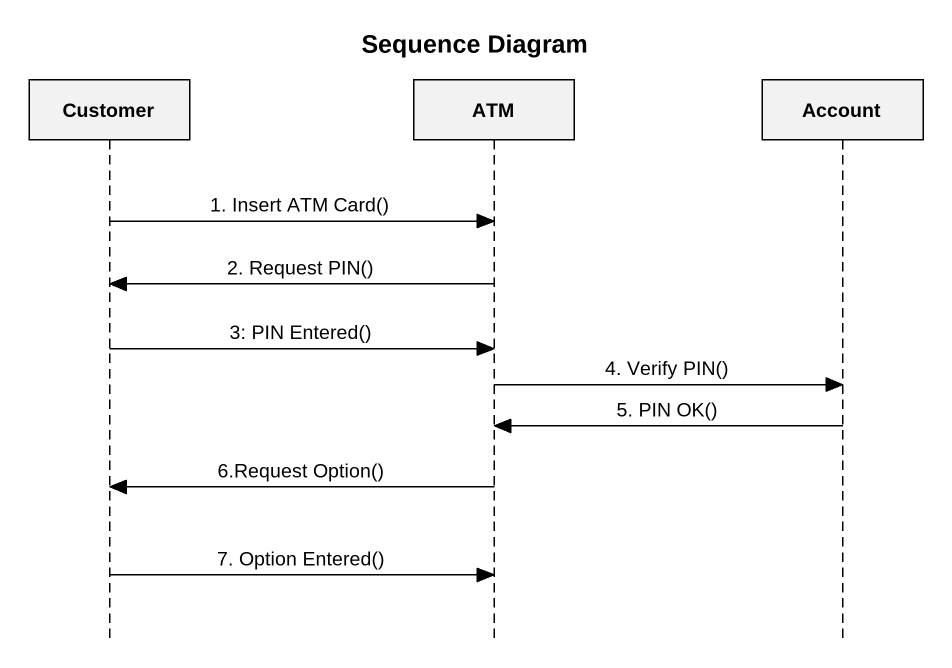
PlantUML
@startuml
title Sequence Diagram
hide footbox
participant Customer
participant ATM
participant Account

Customer -> ATM : 1. Insert ATM Card()
ATM -> Customer : 2. Request PIN()
Customer -> ATM : 3: PIN Entered()
ATM -> Account : 4. Verify PIN()
Account -> ATM : 5. PIN OK()
ATM -> Customer : 6.Request Option()
Customer -> ATM : 7. Option Entered()
@enduml
